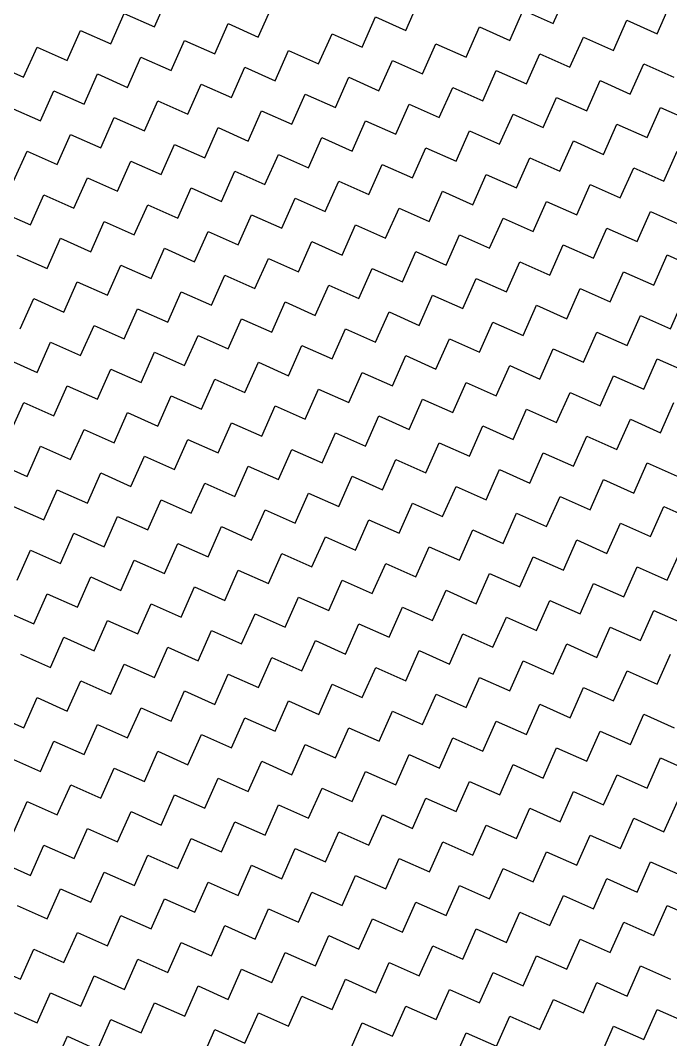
# Model space of a CAD drawing. Header units: metres. Extents: x 279553 to 281500, y 2029848 to 2031565.
# Drawn here: x 280447.6 to 280572, y 2031112.5 to 2031307.5 of the extents above; entities that cross this region are included whole.
import ezdxf

# ---------------------------------------------------------------- set-up
doc = ezdxf.new("R2010")
doc.units = ezdxf.units.M
doc.header["$MEASUREMENT"] = 0
doc.layers.add('POLY_HATCH', color=12, linetype='Continuous')

msp = doc.modelspace()

# ---------------------------------------------------------------- linework, layer by layer
at = {"layer": 'POLY_HATCH', "linetype": 'Continuous'}
for p, q in [((280473.21, 2031306.22), (280475.78, 2031311.99)), ((280521.33, 2031305.58), (280523.89, 2031311.35)), ((280549.56, 2031306.87), (280552.12, 2031312.64)), ((280493.1, 2031304.29), (280495.66, 2031310.07)), ((280541.22, 2031303.66), (280543.78, 2031309.43)), ((280543.78, 2031309.43), (280549.56, 2031306.87)), ((280569.44, 2031304.94), (280572.01, 2031310.72)), ((280464.87, 2031303.01), (280467.44, 2031308.78)), ((280467.44, 2031308.78), (280473.21, 2031306.22)), ((280512.99, 2031302.37), (280515.55, 2031308.14)), ((280515.55, 2031308.14), (280521.33, 2031305.58)), ((280561.1, 2031301.73), (280563.67, 2031307.51)), ((280563.67, 2031307.51), (280569.44, 2031304.94)), ((280456.53, 2031299.8), (280459.1, 2031305.57)), ((280459.1, 2031305.57), (280464.87, 2031303.01)), ((280484.76, 2031301.08), (280487.32, 2031306.86)), ((280487.32, 2031306.86), (280493.1, 2031304.29)), ((280532.88, 2031300.45), (280535.44, 2031306.22)), ((280535.44, 2031306.22), (280541.22, 2031303.66)), ((280476.42, 2031297.88), (280478.98, 2031303.65)), ((280478.98, 2031303.65), (280484.76, 2031301.08)), ((280504.65, 2031299.16), (280507.21, 2031304.94)), ((280507.21, 2031304.94), (280512.99, 2031302.37)), ((280552.76, 2031298.53), (280555.33, 2031304.3)), ((280555.33, 2031304.3), (280561.1, 2031301.73)), ((280448.19, 2031296.59), (280450.76, 2031302.36)), ((280450.76, 2031302.36), (280456.53, 2031299.8)), ((280496.31, 2031295.95), (280498.87, 2031301.73)), ((280498.87, 2031301.73), (280504.65, 2031299.16)), ((280524.54, 2031297.24), (280527.1, 2031303.01)), ((280527.1, 2031303.01), (280532.88, 2031300.45)), ((280468.08, 2031294.67), (280470.64, 2031300.44)), ((280470.64, 2031300.44), (280476.42, 2031297.88)), ((280516.2, 2031294.03), (280518.76, 2031299.8)), ((280518.76, 2031299.8), (280524.54, 2031297.24)), ((280544.42, 2031295.32), (280546.99, 2031301.09)), ((280546.99, 2031301.09), (280552.76, 2031298.53)), ((280442.42, 2031299.15), (280448.19, 2031296.59)), ((280487.97, 2031292.74), (280490.53, 2031298.52)), ((280490.53, 2031298.52), (280496.31, 2031295.95)), ((280536.08, 2031292.11), (280538.65, 2031297.88)), ((280538.65, 2031297.88), (280544.42, 2031295.32)), ((280564.31, 2031293.39), (280566.88, 2031299.17)), ((280566.88, 2031299.17), (280572.65, 2031296.6)), ((280459.74, 2031291.46), (280462.3, 2031297.23)), ((280462.3, 2031297.23), (280468.08, 2031294.67)), ((280507.86, 2031290.82), (280510.42, 2031296.6)), ((280510.42, 2031296.6), (280516.2, 2031294.03)), ((280555.97, 2031290.19), (280558.54, 2031295.96)), ((280558.54, 2031295.96), (280564.31, 2031293.39)), ((280451.4, 2031288.25), (280453.96, 2031294.02)), ((280453.96, 2031294.02), (280459.74, 2031291.46)), ((280479.63, 2031289.54), (280482.19, 2031295.31)), ((280482.19, 2031295.31), (280487.97, 2031292.74)), ((280527.74, 2031288.9), (280530.31, 2031294.67)), ((280530.31, 2031294.67), (280536.08, 2031292.11)), ((280471.29, 2031286.33), (280473.85, 2031292.1)), ((280473.85, 2031292.1), (280479.63, 2031289.54)), ((280499.52, 2031287.61), (280502.08, 2031293.39)), ((280502.08, 2031293.39), (280507.86, 2031290.82)), ((280547.63, 2031286.98), (280550.2, 2031292.75)), ((280550.2, 2031292.75), (280555.97, 2031290.19)), ((280445.62, 2031290.81), (280451.4, 2031288.25)), ((280491.18, 2031284.4), (280493.74, 2031290.18)), ((280493.74, 2031290.18), (280499.52, 2031287.61)), ((280519.4, 2031285.69), (280521.97, 2031291.46)), ((280521.97, 2031291.46), (280527.74, 2031288.9)), ((280567.52, 2031285.05), (280570.09, 2031290.83)), ((280570.09, 2031290.83), (280575.86, 2031288.26)), ((280462.95, 2031283.12), (280465.51, 2031288.89)), ((280465.51, 2031288.89), (280471.29, 2031286.33)), ((280511.06, 2031282.48), (280513.63, 2031288.26)), ((280513.63, 2031288.26), (280519.4, 2031285.69)), ((280539.29, 2031283.77), (280541.86, 2031289.54)), ((280541.86, 2031289.54), (280547.63, 2031286.98)), ((280482.84, 2031281.2), (280485.4, 2031286.97)), ((280485.4, 2031286.97), (280491.18, 2031284.4)), ((280530.95, 2031280.56), (280533.52, 2031286.33)), ((280533.52, 2031286.33), (280539.29, 2031283.77)), ((280559.18, 2031281.85), (280561.75, 2031287.62)), ((280561.75, 2031287.62), (280567.52, 2031285.05)), ((280454.61, 2031279.91), (280457.17, 2031285.68)), ((280457.17, 2031285.68), (280462.95, 2031283.12)), ((280474.5, 2031277.99), (280477.06, 2031283.76)), ((280477.06, 2031283.76), (280482.84, 2031281.2)), ((280502.72, 2031279.27), (280505.29, 2031285.05)), ((280505.29, 2031285.05), (280511.06, 2031282.48)), ((280550.84, 2031278.64), (280553.41, 2031284.41)), ((280553.41, 2031284.41), (280559.18, 2031281.85)), ((280446.27, 2031276.7), (280448.83, 2031282.47)), ((280448.83, 2031282.47), (280454.61, 2031279.91)), ((280494.38, 2031276.06), (280496.95, 2031281.84)), ((280496.95, 2031281.84), (280502.72, 2031279.27)), ((280522.61, 2031277.35), (280525.18, 2031283.12)), ((280525.18, 2031283.12), (280530.95, 2031280.56)), ((280570.73, 2031276.71), (280573.3, 2031282.49)), ((280466.16, 2031274.78), (280468.72, 2031280.55)), ((280468.72, 2031280.55), (280474.5, 2031277.99)), ((280514.27, 2031274.14), (280516.84, 2031279.92)), ((280516.84, 2031279.92), (280522.61, 2031277.35)), ((280542.5, 2031275.43), (280545.07, 2031281.2)), ((280545.07, 2031281.2), (280550.84, 2031278.64)), ((280486.04, 2031272.86), (280488.61, 2031278.63)), ((280488.61, 2031278.63), (280494.38, 2031276.06)), ((280534.16, 2031272.22), (280536.73, 2031277.99)), ((280536.73, 2031277.99), (280542.5, 2031275.43)), ((280562.39, 2031273.51), (280564.96, 2031279.28)), ((280564.96, 2031279.28), (280570.73, 2031276.71)), ((280457.82, 2031271.57), (280460.38, 2031277.34)), ((280460.38, 2031277.34), (280466.16, 2031274.78)), ((280505.93, 2031270.93), (280508.5, 2031276.71)), ((280508.5, 2031276.71), (280514.27, 2031274.14)), ((280554.05, 2031270.3), (280556.62, 2031276.07)), ((280556.62, 2031276.07), (280562.39, 2031273.51)), ((280449.48, 2031268.36), (280452.04, 2031274.13)), ((280452.04, 2031274.13), (280457.82, 2031271.57)), ((280477.7, 2031269.65), (280480.27, 2031275.42)), ((280480.27, 2031275.42), (280486.04, 2031272.86)), ((280525.82, 2031269.01), (280528.39, 2031274.78)), ((280528.39, 2031274.78), (280534.16, 2031272.22)), ((280469.37, 2031266.44), (280471.93, 2031272.21)), ((280471.93, 2031272.21), (280477.7, 2031269.65)), ((280497.59, 2031267.72), (280500.16, 2031273.5)), ((280500.16, 2031273.5), (280505.93, 2031270.93)), ((280545.71, 2031267.09), (280548.28, 2031272.86)), ((280548.28, 2031272.86), (280554.05, 2031270.3)), ((280443.7, 2031270.93), (280449.48, 2031268.36)), ((280489.25, 2031264.52), (280491.82, 2031270.29)), ((280491.82, 2031270.29), (280497.59, 2031267.72)), ((280517.48, 2031265.8), (280520.05, 2031271.58)), ((280520.05, 2031271.58), (280525.82, 2031269.01)), ((280565.6, 2031265.17), (280568.16, 2031270.94)), ((280568.16, 2031270.94), (280573.94, 2031268.37)), ((280461.03, 2031263.23), (280463.59, 2031269)), ((280463.59, 2031269), (280469.37, 2031266.44)), ((280509.14, 2031262.59), (280511.71, 2031268.37)), ((280511.71, 2031268.37), (280517.48, 2031265.8)), ((280537.37, 2031263.88), (280539.94, 2031269.65)), ((280539.94, 2031269.65), (280545.71, 2031267.09)), ((280480.91, 2031261.31), (280483.48, 2031267.08)), ((280483.48, 2031267.08), (280489.25, 2031264.52)), ((280529.03, 2031260.67), (280531.6, 2031266.44)), ((280531.6, 2031266.44), (280537.37, 2031263.88)), ((280557.26, 2031261.96), (280559.82, 2031267.73)), ((280559.82, 2031267.73), (280565.6, 2031265.17)), ((280452.69, 2031260.02), (280455.25, 2031265.79)), ((280455.25, 2031265.79), (280461.03, 2031263.23)), ((280500.8, 2031259.38), (280503.37, 2031265.16)), ((280503.37, 2031265.16), (280509.14, 2031262.59)), ((280548.92, 2031258.75), (280551.48, 2031264.52)), ((280551.48, 2031264.52), (280557.26, 2031261.96)), ((280446.91, 2031262.59), (280452.69, 2031260.02)), ((280472.57, 2031258.1), (280475.14, 2031263.87)), ((280475.14, 2031263.87), (280480.91, 2031261.31)), ((280520.69, 2031257.46), (280523.26, 2031263.24)), ((280523.26, 2031263.24), (280529.03, 2031260.67)), ((280568.81, 2031256.83), (280571.37, 2031262.6)), ((280571.37, 2031262.6), (280577.15, 2031260.03)), ((280464.23, 2031254.89), (280466.8, 2031260.66)), ((280466.8, 2031260.66), (280472.57, 2031258.1)), ((280492.46, 2031256.18), (280495.03, 2031261.95)), ((280495.03, 2031261.95), (280500.8, 2031259.38)), ((280540.58, 2031255.54), (280543.14, 2031261.31)), ((280543.14, 2031261.31), (280548.92, 2031258.75)), ((280484.12, 2031252.97), (280486.69, 2031258.74)), ((280486.69, 2031258.74), (280492.46, 2031256.18)), ((280512.35, 2031254.25), (280514.92, 2031260.03)), ((280514.92, 2031260.03), (280520.69, 2031257.46)), ((280560.47, 2031253.62), (280563.03, 2031259.39)), ((280563.03, 2031259.39), (280568.81, 2031256.83)), ((280455.89, 2031251.68), (280458.46, 2031257.45)), ((280458.46, 2031257.45), (280464.23, 2031254.89)), ((280504.01, 2031251.04), (280506.58, 2031256.82)), ((280506.58, 2031256.82), (280512.35, 2031254.25)), ((280532.24, 2031252.33), (280534.81, 2031258.1)), ((280534.81, 2031258.1), (280540.58, 2031255.54)), ((280475.78, 2031249.76), (280478.35, 2031255.53)), ((280478.35, 2031255.53), (280484.12, 2031252.97)), ((280523.9, 2031249.12), (280526.47, 2031254.9)), ((280526.47, 2031254.9), (280532.24, 2031252.33)), ((280552.13, 2031250.41), (280554.69, 2031256.18)), ((280554.69, 2031256.18), (280560.47, 2031253.62)), ((280447.55, 2031248.47), (280450.12, 2031254.25)), ((280450.12, 2031254.25), (280455.89, 2031251.68)), ((280495.67, 2031247.84), (280498.24, 2031253.61)), ((280498.24, 2031253.61), (280504.01, 2031251.04)), ((280543.79, 2031247.2), (280546.35, 2031252.97)), ((280546.35, 2031252.97), (280552.13, 2031250.41)), ((280572.02, 2031248.49), (280574.58, 2031254.26)), ((280467.44, 2031246.55), (280470.01, 2031252.32)), ((280470.01, 2031252.32), (280475.78, 2031249.76)), ((280515.56, 2031245.91), (280518.13, 2031251.69)), ((280518.13, 2031251.69), (280523.9, 2031249.12)), ((280563.68, 2031245.28), (280566.24, 2031251.05)), ((280566.24, 2031251.05), (280572.02, 2031248.49)), ((280459.1, 2031243.34), (280461.67, 2031249.11)), ((280461.67, 2031249.11), (280467.44, 2031246.55)), ((280487.33, 2031244.63), (280489.9, 2031250.4)), ((280489.9, 2031250.4), (280495.67, 2031247.84)), ((280535.45, 2031243.99), (280538.01, 2031249.76)), ((280538.01, 2031249.76), (280543.79, 2031247.2)), ((280478.99, 2031241.42), (280481.56, 2031247.19)), ((280481.56, 2031247.19), (280487.33, 2031244.63)), ((280507.22, 2031242.7), (280509.79, 2031248.48)), ((280509.79, 2031248.48), (280515.56, 2031245.91)), ((280555.34, 2031242.07), (280557.9, 2031247.84)), ((280557.9, 2031247.84), (280563.68, 2031245.28)), ((280450.76, 2031240.13), (280453.33, 2031245.91)), ((280453.33, 2031245.91), (280459.1, 2031243.34)), ((280498.88, 2031239.5), (280501.45, 2031245.27)), ((280501.45, 2031245.27), (280507.22, 2031242.7)), ((280527.11, 2031240.78), (280529.67, 2031246.56)), ((280529.67, 2031246.56), (280535.45, 2031243.99)), ((280470.65, 2031238.21), (280473.22, 2031243.98)), ((280473.22, 2031243.98), (280478.99, 2031241.42)), ((280518.77, 2031237.57), (280521.33, 2031243.35)), ((280521.33, 2031243.35), (280527.11, 2031240.78)), ((280547, 2031238.86), (280549.56, 2031244.63)), ((280549.56, 2031244.63), (280555.34, 2031242.07)), ((280444.99, 2031242.7), (280450.76, 2031240.13)), ((280490.54, 2031236.29), (280493.11, 2031242.06)), ((280493.11, 2031242.06), (280498.88, 2031239.5)), ((280538.66, 2031235.65), (280541.22, 2031241.43)), ((280541.22, 2031241.43), (280547, 2031238.86)), ((280566.89, 2031236.94), (280569.45, 2031242.71)), ((280569.45, 2031242.71), (280575.23, 2031240.15)), ((280462.31, 2031235), (280464.88, 2031240.78)), ((280464.88, 2031240.78), (280470.65, 2031238.21)), ((280510.43, 2031234.36), (280512.99, 2031240.14)), ((280512.99, 2031240.14), (280518.77, 2031237.57)), ((280558.55, 2031233.73), (280561.11, 2031239.5)), ((280561.11, 2031239.5), (280566.89, 2031236.94)), ((280453.97, 2031231.79), (280456.54, 2031237.57)), ((280456.54, 2031237.57), (280462.31, 2031235)), ((280482.2, 2031233.08), (280484.77, 2031238.85)), ((280484.77, 2031238.85), (280490.54, 2031236.29)), ((280530.32, 2031232.44), (280532.88, 2031238.22)), ((280532.88, 2031238.22), (280538.66, 2031235.65)), ((280473.86, 2031229.87), (280476.43, 2031235.64)), ((280476.43, 2031235.64), (280482.2, 2031233.08)), ((280502.09, 2031231.16), (280504.65, 2031236.93)), ((280504.65, 2031236.93), (280510.43, 2031234.36)), ((280521.98, 2031229.23), (280524.54, 2031235.01)), ((280524.54, 2031235.01), (280530.32, 2031232.44)), ((280550.21, 2031230.52), (280552.77, 2031236.29)), ((280552.77, 2031236.29), (280558.55, 2031233.73)), ((280445.63, 2031228.58), (280448.2, 2031234.36)), ((280448.2, 2031234.36), (280453.97, 2031231.79)), ((280493.75, 2031227.95), (280496.31, 2031233.72)), ((280496.31, 2031233.72), (280502.09, 2031231.16)), ((280541.87, 2031227.31), (280544.43, 2031233.09)), ((280544.43, 2031233.09), (280550.21, 2031230.52)), ((280570.09, 2031228.6), (280572.66, 2031234.37)), ((280465.52, 2031226.66), (280468.09, 2031232.44)), ((280468.09, 2031232.44), (280473.86, 2031229.87)), ((280513.64, 2031226.02), (280516.2, 2031231.8)), ((280516.2, 2031231.8), (280521.98, 2031229.23)), ((280561.75, 2031225.39), (280564.32, 2031231.16)), ((280564.32, 2031231.16), (280570.09, 2031228.6)), ((280457.18, 2031223.45), (280459.75, 2031229.23)), ((280459.75, 2031229.23), (280465.52, 2031226.66)), ((280485.41, 2031224.74), (280487.97, 2031230.51)), ((280487.97, 2031230.51), (280493.75, 2031227.95)), ((280533.53, 2031224.1), (280536.09, 2031229.88)), ((280536.09, 2031229.88), (280541.87, 2031227.31)), ((280477.07, 2031221.53), (280479.63, 2031227.3)), ((280479.63, 2031227.3), (280485.41, 2031224.74)), ((280505.3, 2031222.82), (280507.86, 2031228.59)), ((280507.86, 2031228.59), (280513.64, 2031226.02)), ((280553.41, 2031222.18), (280555.98, 2031227.95)), ((280555.98, 2031227.95), (280561.75, 2031225.39)), ((280448.84, 2031220.24), (280451.41, 2031226.02)), ((280451.41, 2031226.02), (280457.18, 2031223.45)), ((280496.96, 2031219.61), (280499.52, 2031225.38)), ((280499.52, 2031225.38), (280505.3, 2031222.82)), ((280525.19, 2031220.89), (280527.75, 2031226.67)), ((280527.75, 2031226.67), (280533.53, 2031224.1)), ((280468.73, 2031218.32), (280471.29, 2031224.1)), ((280471.29, 2031224.1), (280477.07, 2031221.53)), ((280516.85, 2031217.68), (280519.41, 2031223.46)), ((280519.41, 2031223.46), (280525.19, 2031220.89)), ((280545.07, 2031218.97), (280547.64, 2031224.75)), ((280547.64, 2031224.75), (280553.41, 2031222.18)), ((280443.07, 2031222.81), (280448.84, 2031220.24)), ((280488.62, 2031216.4), (280491.18, 2031222.17)), ((280491.18, 2031222.17), (280496.96, 2031219.61)), ((280536.73, 2031215.76), (280539.3, 2031221.54)), ((280539.3, 2031221.54), (280545.07, 2031218.97)), ((280564.96, 2031217.05), (280567.53, 2031222.82)), ((280567.53, 2031222.82), (280573.3, 2031220.26)), ((280460.39, 2031215.11), (280462.95, 2031220.89)), ((280462.95, 2031220.89), (280468.73, 2031218.32)), ((280508.51, 2031214.48), (280511.07, 2031220.25)), ((280511.07, 2031220.25), (280516.85, 2031217.68)), ((280556.62, 2031213.84), (280559.19, 2031219.61)), ((280559.19, 2031219.61), (280564.96, 2031217.05)), ((280452.05, 2031211.9), (280454.61, 2031217.68)), ((280454.61, 2031217.68), (280460.39, 2031215.11)), ((280480.28, 2031213.19), (280482.84, 2031218.96)), ((280482.84, 2031218.96), (280488.62, 2031216.4)), ((280528.39, 2031212.55), (280530.96, 2031218.33)), ((280530.96, 2031218.33), (280536.73, 2031215.76)), ((280471.94, 2031209.98), (280474.5, 2031215.76)), ((280474.5, 2031215.76), (280480.28, 2031213.19)), ((280500.17, 2031211.27), (280502.73, 2031217.04)), ((280502.73, 2031217.04), (280508.51, 2031214.48)), ((280548.28, 2031210.63), (280550.85, 2031216.41)), ((280550.85, 2031216.41), (280556.62, 2031213.84)), ((280446.27, 2031214.47), (280452.05, 2031211.9)), ((280491.83, 2031208.06), (280494.39, 2031213.83)), ((280494.39, 2031213.83), (280500.17, 2031211.27)), ((280520.05, 2031209.34), (280522.62, 2031215.12)), ((280522.62, 2031215.12), (280528.39, 2031212.55)), ((280568.17, 2031208.71), (280570.74, 2031214.48)), ((280570.74, 2031214.48), (280576.51, 2031211.92)), ((280463.6, 2031206.77), (280466.16, 2031212.55)), ((280466.16, 2031212.55), (280471.94, 2031209.98)), ((280511.71, 2031206.14), (280514.28, 2031211.91)), ((280514.28, 2031211.91), (280520.05, 2031209.34)), ((280539.94, 2031207.42), (280542.51, 2031213.2)), ((280542.51, 2031213.2), (280548.28, 2031210.63)), ((280483.49, 2031204.85), (280486.05, 2031210.62)), ((280486.05, 2031210.62), (280491.83, 2031208.06)), ((280531.6, 2031204.21), (280534.17, 2031209.99)), ((280534.17, 2031209.99), (280539.94, 2031207.42)), ((280559.83, 2031205.5), (280562.4, 2031211.27)), ((280562.4, 2031211.27), (280568.17, 2031208.71)), ((280455.26, 2031203.56), (280457.82, 2031209.34)), ((280457.82, 2031209.34), (280463.6, 2031206.77)), ((280503.37, 2031202.93), (280505.94, 2031208.7)), ((280505.94, 2031208.7), (280511.71, 2031206.14)), ((280551.49, 2031202.29), (280554.06, 2031208.07)), ((280554.06, 2031208.07), (280559.83, 2031205.5)), ((280446.92, 2031200.35), (280449.48, 2031206.13)), ((280449.48, 2031206.13), (280455.26, 2031203.56)), ((280475.15, 2031201.64), (280477.71, 2031207.42)), ((280477.71, 2031207.42), (280483.49, 2031204.85)), ((280523.26, 2031201), (280525.83, 2031206.78)), ((280525.83, 2031206.78), (280531.6, 2031204.21)), ((280571.38, 2031200.37), (280573.95, 2031206.14)), ((280466.81, 2031198.43), (280469.37, 2031204.21)), ((280469.37, 2031204.21), (280475.15, 2031201.64)), ((280495.03, 2031199.72), (280497.6, 2031205.49)), ((280497.6, 2031205.49), (280503.37, 2031202.93)), ((280543.15, 2031199.08), (280545.72, 2031204.86)), ((280545.72, 2031204.86), (280551.49, 2031202.29)), ((280486.69, 2031196.51), (280489.26, 2031202.28)), ((280489.26, 2031202.28), (280495.03, 2031199.72)), ((280514.92, 2031197.8), (280517.49, 2031203.57)), ((280517.49, 2031203.57), (280523.26, 2031201)), ((280563.04, 2031197.16), (280565.61, 2031202.93)), ((280565.61, 2031202.93), (280571.38, 2031200.37)), ((280458.47, 2031195.22), (280461.03, 2031201)), ((280461.03, 2031201), (280466.81, 2031198.43)), ((280506.58, 2031194.59), (280509.15, 2031200.36)), ((280509.15, 2031200.36), (280514.92, 2031197.8)), ((280534.81, 2031195.87), (280537.38, 2031201.65)), ((280537.38, 2031201.65), (280543.15, 2031199.08)), ((280478.35, 2031193.3), (280480.92, 2031199.08)), ((280480.92, 2031199.08), (280486.69, 2031196.51)), ((280526.47, 2031192.66), (280529.04, 2031198.44)), ((280529.04, 2031198.44), (280534.81, 2031195.87)), ((280554.7, 2031193.95), (280557.27, 2031199.73)), ((280557.27, 2031199.73), (280563.04, 2031197.16)), ((280450.13, 2031192.01), (280452.69, 2031197.79)), ((280452.69, 2031197.79), (280458.47, 2031195.22)), ((280498.24, 2031191.38), (280500.81, 2031197.15)), ((280500.81, 2031197.15), (280506.58, 2031194.59)), ((280546.36, 2031190.74), (280548.93, 2031196.52)), ((280548.93, 2031196.52), (280554.7, 2031193.95)), ((280444.35, 2031194.58), (280450.13, 2031192.01)), ((280470.02, 2031190.09), (280472.58, 2031195.87)), ((280472.58, 2031195.87), (280478.35, 2031193.3)), ((280518.13, 2031189.46), (280520.7, 2031195.23)), ((280520.7, 2031195.23), (280526.47, 2031192.66)), ((280566.25, 2031188.82), (280568.81, 2031194.59)), ((280568.81, 2031194.59), (280574.59, 2031192.03)), ((280461.68, 2031186.88), (280464.24, 2031192.66)), ((280464.24, 2031192.66), (280470.02, 2031190.09)), ((280489.9, 2031188.17), (280492.47, 2031193.94)), ((280492.47, 2031193.94), (280498.24, 2031191.38)), ((280538.02, 2031187.53), (280540.59, 2031193.31)), ((280540.59, 2031193.31), (280546.36, 2031190.74)), ((280481.56, 2031184.96), (280484.13, 2031190.74)), ((280484.13, 2031190.74), (280489.9, 2031188.17)), ((280509.79, 2031186.25), (280512.36, 2031192.02)), ((280512.36, 2031192.02), (280518.13, 2031189.46)), ((280557.91, 2031185.61), (280560.47, 2031191.39)), ((280560.47, 2031191.39), (280566.25, 2031188.82)), ((280453.34, 2031183.67), (280455.9, 2031189.45)), ((280455.9, 2031189.45), (280461.68, 2031186.88)), ((280501.45, 2031183.04), (280504.02, 2031188.81)), ((280504.02, 2031188.81), (280509.79, 2031186.25)), ((280529.68, 2031184.32), (280532.25, 2031190.1)), ((280532.25, 2031190.1), (280538.02, 2031187.53)), ((280447.56, 2031186.24), (280453.34, 2031183.67)), ((280473.22, 2031181.75), (280475.79, 2031187.53)), ((280475.79, 2031187.53), (280481.56, 2031184.96)), ((280521.34, 2031181.12), (280523.91, 2031186.89)), ((280523.91, 2031186.89), (280529.68, 2031184.32)), ((280549.57, 2031182.4), (280552.13, 2031188.18)), ((280552.13, 2031188.18), (280557.91, 2031185.61)), ((280569.46, 2031180.48), (280572.02, 2031186.25)), ((280464.88, 2031178.54), (280467.45, 2031184.32)), ((280467.45, 2031184.32), (280473.22, 2031181.75)), ((280493.11, 2031179.83), (280495.68, 2031185.6)), ((280495.68, 2031185.6), (280501.45, 2031183.04)), ((280541.23, 2031179.19), (280543.8, 2031184.97)), ((280543.8, 2031184.97), (280549.57, 2031182.4)), ((280484.77, 2031176.62), (280487.34, 2031182.4)), ((280487.34, 2031182.4), (280493.11, 2031179.83)), ((280513, 2031177.91), (280515.57, 2031183.68)), ((280515.57, 2031183.68), (280521.34, 2031181.12)), ((280561.12, 2031177.27), (280563.68, 2031183.05)), ((280563.68, 2031183.05), (280569.46, 2031180.48)), ((280456.54, 2031175.33), (280459.11, 2031181.11)), ((280459.11, 2031181.11), (280464.88, 2031178.54)), ((280504.66, 2031174.7), (280507.23, 2031180.47)), ((280507.23, 2031180.47), (280513, 2031177.91)), ((280532.89, 2031175.99), (280535.46, 2031181.76)), ((280535.46, 2031181.76), (280541.23, 2031179.19)), ((280476.43, 2031173.41), (280479, 2031179.19)), ((280479, 2031179.19), (280484.77, 2031176.62)), ((280524.55, 2031172.78), (280527.12, 2031178.55)), ((280527.12, 2031178.55), (280532.89, 2031175.99)), ((280552.78, 2031174.06), (280555.34, 2031179.84)), ((280555.34, 2031179.84), (280561.12, 2031177.27)), ((280448.2, 2031172.13), (280450.77, 2031177.9)), ((280450.77, 2031177.9), (280456.54, 2031175.33)), ((280496.32, 2031171.49), (280498.89, 2031177.26)), ((280498.89, 2031177.26), (280504.66, 2031174.7)), ((280544.44, 2031170.85), (280547, 2031176.63)), ((280547, 2031176.63), (280552.78, 2031174.06)), ((280442.43, 2031174.69), (280448.2, 2031172.13)), ((280468.09, 2031170.2), (280470.66, 2031175.98)), ((280470.66, 2031175.98), (280476.43, 2031173.41)), ((280516.21, 2031169.57), (280518.78, 2031175.34)), ((280518.78, 2031175.34), (280524.55, 2031172.78)), ((280564.33, 2031168.93), (280566.89, 2031174.71)), ((280566.89, 2031174.71), (280572.67, 2031172.14)), ((280459.75, 2031167), (280462.32, 2031172.77)), ((280462.32, 2031172.77), (280468.09, 2031170.2)), ((280487.98, 2031168.28), (280490.55, 2031174.06)), ((280490.55, 2031174.06), (280496.32, 2031171.49)), ((280536.1, 2031167.65), (280538.66, 2031173.42)), ((280538.66, 2031173.42), (280544.44, 2031170.85)), ((280479.64, 2031165.07), (280482.21, 2031170.85)), ((280482.21, 2031170.85), (280487.98, 2031168.28)), ((280507.87, 2031166.36), (280510.44, 2031172.13)), ((280510.44, 2031172.13), (280516.21, 2031169.57)), ((280555.99, 2031165.72), (280558.55, 2031171.5)), ((280558.55, 2031171.5), (280564.33, 2031168.93)), ((280451.41, 2031163.79), (280453.98, 2031169.56)), ((280453.98, 2031169.56), (280459.75, 2031167)), ((280499.53, 2031163.15), (280502.1, 2031168.92)), ((280502.1, 2031168.92), (280507.87, 2031166.36)), ((280527.76, 2031164.44), (280530.32, 2031170.21)), ((280530.32, 2031170.21), (280536.1, 2031167.65)), ((280471.3, 2031161.86), (280473.87, 2031167.64)), ((280473.87, 2031167.64), (280479.64, 2031165.07)), ((280519.42, 2031161.23), (280521.98, 2031167)), ((280521.98, 2031167), (280527.76, 2031164.44)), ((280547.65, 2031162.51), (280550.21, 2031168.29)), ((280550.21, 2031168.29), (280555.99, 2031165.72)), ((280445.64, 2031166.35), (280451.41, 2031163.79)), ((280491.19, 2031159.94), (280493.76, 2031165.72)), ((280493.76, 2031165.72), (280499.53, 2031163.15)), ((280539.31, 2031159.31), (280541.87, 2031165.08)), ((280541.87, 2031165.08), (280547.65, 2031162.51)), ((280567.54, 2031160.59), (280570.1, 2031166.37)), ((280570.1, 2031166.37), (280575.88, 2031163.8)), ((280462.96, 2031158.66), (280465.53, 2031164.43)), ((280465.53, 2031164.43), (280471.3, 2031161.86)), ((280511.08, 2031158.02), (280513.64, 2031163.79)), ((280513.64, 2031163.79), (280519.42, 2031161.23)), ((280559.2, 2031157.38), (280561.76, 2031163.16)), ((280561.76, 2031163.16), (280567.54, 2031160.59)), ((280454.62, 2031155.45), (280457.19, 2031161.22)), ((280457.19, 2031161.22), (280462.96, 2031158.66)), ((280482.85, 2031156.73), (280485.42, 2031162.51)), ((280485.42, 2031162.51), (280491.19, 2031159.94)), ((280530.97, 2031156.1), (280533.53, 2031161.87)), ((280533.53, 2031161.87), (280539.31, 2031159.31)), ((280474.51, 2031153.52), (280477.08, 2031159.3)), ((280477.08, 2031159.3), (280482.85, 2031156.73)), ((280502.74, 2031154.81), (280505.3, 2031160.58)), ((280505.3, 2031160.58), (280511.08, 2031158.02)), ((280550.86, 2031154.17), (280553.42, 2031159.95)), ((280553.42, 2031159.95), (280559.2, 2031157.38)), ((280446.28, 2031152.24), (280448.85, 2031158.01)), ((280448.85, 2031158.01), (280454.62, 2031155.45)), ((280494.4, 2031151.6), (280496.96, 2031157.38)), ((280496.96, 2031157.38), (280502.74, 2031154.81)), ((280522.63, 2031152.89), (280525.19, 2031158.66)), ((280525.19, 2031158.66), (280530.97, 2031156.1)), ((280570.74, 2031152.25), (280573.31, 2031158.03)), ((280466.17, 2031150.32), (280468.74, 2031156.09)), ((280468.74, 2031156.09), (280474.51, 2031153.52)), ((280514.29, 2031149.68), (280516.85, 2031155.45)), ((280516.85, 2031155.45), (280522.63, 2031152.89)), ((280542.52, 2031150.97), (280545.08, 2031156.74)), ((280545.08, 2031156.74), (280550.86, 2031154.17)), ((280486.06, 2031148.39), (280488.62, 2031154.17)), ((280488.62, 2031154.17), (280494.4, 2031151.6)), ((280534.18, 2031147.76), (280536.74, 2031153.53)), ((280536.74, 2031153.53), (280542.52, 2031150.97)), ((280562.4, 2031149.04), (280564.97, 2031154.82)), ((280564.97, 2031154.82), (280570.74, 2031152.25)), ((280457.83, 2031147.11), (280460.4, 2031152.88)), ((280460.4, 2031152.88), (280466.17, 2031150.32)), ((280505.95, 2031146.47), (280508.51, 2031152.24)), ((280508.51, 2031152.24), (280514.29, 2031149.68)), ((280554.06, 2031145.83), (280556.63, 2031151.61)), ((280556.63, 2031151.61), (280562.4, 2031149.04)), ((280449.49, 2031143.9), (280452.06, 2031149.67)), ((280452.06, 2031149.67), (280457.83, 2031147.11)), ((280477.72, 2031145.18), (280480.28, 2031150.96)), ((280480.28, 2031150.96), (280486.06, 2031148.39)), ((280525.84, 2031144.55), (280528.4, 2031150.32)), ((280528.4, 2031150.32), (280534.18, 2031147.76)), ((280469.38, 2031141.98), (280471.94, 2031147.75)), ((280471.94, 2031147.75), (280477.72, 2031145.18)), ((280497.61, 2031143.26), (280500.17, 2031149.04)), ((280500.17, 2031149.04), (280505.95, 2031146.47)), ((280545.72, 2031142.63), (280548.29, 2031148.4)), ((280548.29, 2031148.4), (280554.06, 2031145.83)), ((280443.72, 2031146.46), (280449.49, 2031143.9)), ((280489.27, 2031140.05), (280491.83, 2031145.83)), ((280491.83, 2031145.83), (280497.61, 2031143.26)), ((280517.5, 2031141.34), (280520.06, 2031147.11)), ((280520.06, 2031147.11), (280525.84, 2031144.55)), ((280565.61, 2031140.7), (280568.18, 2031146.48)), ((280568.18, 2031146.48), (280573.95, 2031143.91)), ((280461.04, 2031138.77), (280463.6, 2031144.54)), ((280463.6, 2031144.54), (280469.38, 2031141.98)), ((280509.16, 2031138.13), (280511.72, 2031143.9)), ((280511.72, 2031143.9), (280517.5, 2031141.34)), ((280537.38, 2031139.42), (280539.95, 2031145.19)), ((280539.95, 2031145.19), (280545.72, 2031142.63)), ((280480.93, 2031136.84), (280483.49, 2031142.62)), ((280483.49, 2031142.62), (280489.27, 2031140.05)), ((280529.04, 2031136.21), (280531.61, 2031141.98)), ((280531.61, 2031141.98), (280537.38, 2031139.42)), ((280557.27, 2031137.49), (280559.84, 2031143.27)), ((280559.84, 2031143.27), (280565.61, 2031140.7)), ((280452.7, 2031135.56), (280455.26, 2031141.33)), ((280455.26, 2031141.33), (280461.04, 2031138.77)), ((280500.82, 2031134.92), (280503.38, 2031140.7)), ((280503.38, 2031140.7), (280509.16, 2031138.13)), ((280548.93, 2031134.29), (280551.5, 2031140.06)), ((280551.5, 2031140.06), (280557.27, 2031137.49)), ((280446.92, 2031138.12), (280452.7, 2031135.56)), ((280472.59, 2031133.64), (280475.15, 2031139.41)), ((280475.15, 2031139.41), (280480.93, 2031136.84)), ((280492.48, 2031131.71), (280495.04, 2031137.49)), ((280495.04, 2031137.49), (280500.82, 2031134.92)), ((280520.7, 2031133), (280523.27, 2031138.77)), ((280523.27, 2031138.77), (280529.04, 2031136.21)), ((280568.82, 2031132.36), (280571.39, 2031138.14)), ((280571.39, 2031138.14), (280577.16, 2031135.57)), ((280464.25, 2031130.43), (280466.81, 2031136.2)), ((280466.81, 2031136.2), (280472.59, 2031133.64)), ((280512.36, 2031129.79), (280514.93, 2031135.56)), ((280514.93, 2031135.56), (280520.7, 2031133)), ((280540.59, 2031131.08), (280543.16, 2031136.85)), ((280543.16, 2031136.85), (280548.93, 2031134.29)), ((280484.14, 2031128.5), (280486.7, 2031134.28)), ((280486.7, 2031134.28), (280492.48, 2031131.71)), ((280532.25, 2031127.87), (280534.82, 2031133.64)), ((280534.82, 2031133.64), (280540.59, 2031131.08)), ((280560.48, 2031129.15), (280563.05, 2031134.93)), ((280563.05, 2031134.93), (280568.82, 2031132.36)), ((280455.91, 2031127.22), (280458.47, 2031132.99)), ((280458.47, 2031132.99), (280464.25, 2031130.43)), ((280504.02, 2031126.58), (280506.59, 2031132.36)), ((280506.59, 2031132.36), (280512.36, 2031129.79)), ((280552.14, 2031125.95), (280554.71, 2031131.72)), ((280554.71, 2031131.72), (280560.48, 2031129.15)), ((280447.57, 2031124.01), (280450.13, 2031129.78)), ((280450.13, 2031129.78), (280455.91, 2031127.22)), ((280475.8, 2031125.3), (280478.36, 2031131.07)), ((280478.36, 2031131.07), (280484.14, 2031128.5)), ((280523.91, 2031124.66), (280526.48, 2031130.43)), ((280526.48, 2031130.43), (280532.25, 2031127.87)), ((280467.46, 2031122.09), (280470.02, 2031127.86)), ((280470.02, 2031127.86), (280475.8, 2031125.3)), ((280495.68, 2031123.37), (280498.25, 2031129.15)), ((280498.25, 2031129.15), (280504.02, 2031126.58)), ((280543.8, 2031122.74), (280546.37, 2031128.51)), ((280546.37, 2031128.51), (280552.14, 2031125.95)), ((280441.79, 2031126.57), (280447.57, 2031124.01)), ((280487.34, 2031120.16), (280489.91, 2031125.94)), ((280489.91, 2031125.94), (280495.68, 2031123.37)), ((280515.57, 2031121.45), (280518.14, 2031127.22)), ((280518.14, 2031127.22), (280523.91, 2031124.66)), ((280563.69, 2031120.81), (280566.26, 2031126.59)), ((280566.26, 2031126.59), (280572.03, 2031124.02)), ((280459.12, 2031118.88), (280461.68, 2031124.65)), ((280461.68, 2031124.65), (280467.46, 2031122.09)), ((280507.23, 2031118.24), (280509.8, 2031124.02)), ((280509.8, 2031124.02), (280515.57, 2031121.45)), ((280535.46, 2031119.53), (280538.03, 2031125.3)), ((280538.03, 2031125.3), (280543.8, 2031122.74)), ((280479.01, 2031116.96), (280481.57, 2031122.73)), ((280481.57, 2031122.73), (280487.34, 2031120.16)), ((280527.12, 2031116.32), (280529.69, 2031122.09)), ((280529.69, 2031122.09), (280535.46, 2031119.53)), ((280555.35, 2031117.61), (280557.92, 2031123.38)), ((280557.92, 2031123.38), (280563.69, 2031120.81)), ((280450.78, 2031115.67), (280453.34, 2031121.44)), ((280453.34, 2031121.44), (280459.12, 2031118.88)), ((280498.89, 2031115.03), (280501.46, 2031120.81)), ((280501.46, 2031120.81), (280507.23, 2031118.24)), ((280547.01, 2031114.4), (280549.58, 2031120.17)), ((280549.58, 2031120.17), (280555.35, 2031117.61)), ((280445, 2031118.23), (280450.78, 2031115.67)), ((280470.67, 2031113.75), (280473.23, 2031119.52)), ((280473.23, 2031119.52), (280479.01, 2031116.96)), ((280518.78, 2031113.11), (280521.35, 2031118.88)), ((280521.35, 2031118.88), (280527.12, 2031116.32)), ((280566.9, 2031112.47), (280569.46, 2031118.25)), ((280569.46, 2031118.25), (280575.24, 2031115.68)), ((280462.33, 2031110.54), (280464.89, 2031116.31)), ((280464.89, 2031116.31), (280470.67, 2031113.75)), ((280490.55, 2031111.82), (280493.12, 2031117.6)), ((280493.12, 2031117.6), (280498.89, 2031115.03)), ((280538.67, 2031111.19), (280541.24, 2031116.96)), ((280541.24, 2031116.96), (280547.01, 2031114.4)), ((280482.21, 2031108.62), (280484.78, 2031114.39)), ((280484.78, 2031114.39), (280490.55, 2031111.82)), ((280510.44, 2031109.9), (280513.01, 2031115.68)), ((280513.01, 2031115.68), (280518.78, 2031113.11)), ((280558.56, 2031109.27), (280561.12, 2031115.04)), ((280561.12, 2031115.04), (280566.9, 2031112.47)), ((280453.99, 2031107.33), (280456.55, 2031113.1)), ((280456.55, 2031113.1), (280462.33, 2031110.54)), ((280530.33, 2031107.98), (280532.9, 2031113.75)), ((280532.9, 2031113.75), (280538.67, 2031111.19))]:
    msp.add_line(p, q, dxfattribs=at)

doc.saveas('drawing.dxf')
